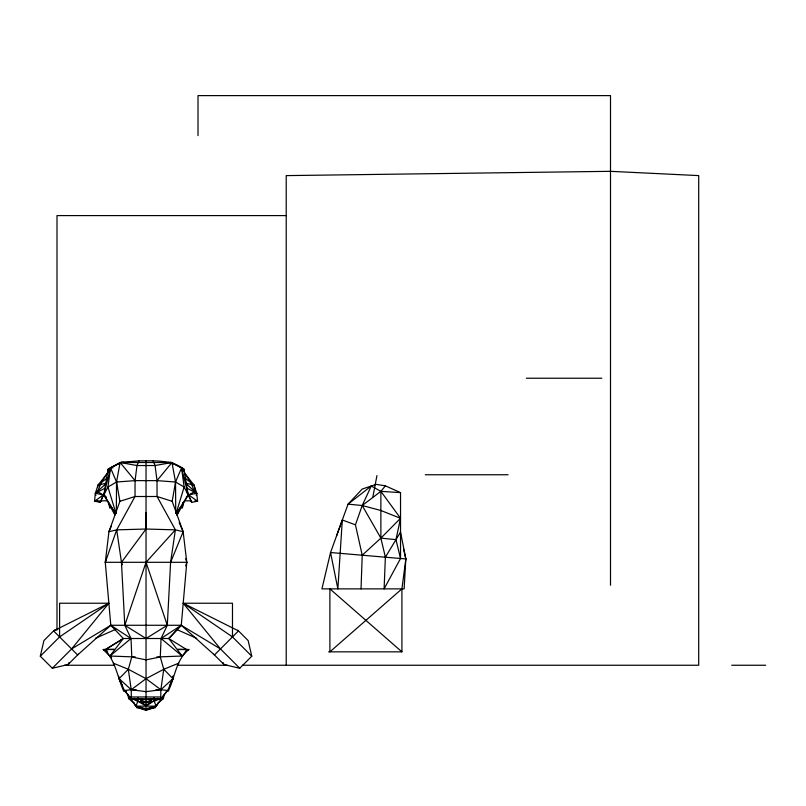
<?xml version="1.0" encoding="UTF-8"?>
<svg xmlns="http://www.w3.org/2000/svg" width="806" height="806" viewBox="0 0 806 806"><rect width="100%" height="100%" fill="white"/><g stroke="black" fill="none" stroke-linecap="round" stroke-linejoin="round"><path stroke-width="1.21" d="M111.651 657.736L103.228 649.535L104.76 650.009C115.5 660.89 117.424 677.04 123.509 690.561L124.95 690.782L129.978 697.825L137.826 701.26L146.037 706.026M118.764 676.234L119.127 678.672L124.426 690.49L131.348 698.832L146.037 699.618L146.037 699.044M139.599 708.172L146.037 710.388L146.037 512.576M177.088 515.074L188.191 494.793L183.97 469.122C170.892 459.511 154.349 460.931 138.954 460.861L136.99 465.536L135.065 480.638L135.015 496.506L116.699 529.864L105.284 562.306L110.795 625.275L123.298 638.503L168.786 638.503L187.314 650.009L188.846 649.535C176.202 659.368 175.033 676.838 168.565 690.561L166.57 691.629M116.336 513.372L116.538 482.008L120.114 462.503L171.97 462.503L181.562 467.843L188.191 494.793L176.403 513.573M172.968 676.163L172.947 678.672L167.648 690.49L160.737 698.832L146.037 699.618M183.939 471.621L183.97 469.122L170.751 462.332L168.273 462.332M361.038 588.874L362.216 555.223L355.446 524.817L362.216 505.513L371.284 486.008L380.875 491.348L400.532 518.298L395.958 539.647L400.532 558.487L384.109 588.874L385.379 557.198L380.875 538.126L380.875 491.348L385.379 485.837L400.532 492.627L400.532 558.487M130.582 696.817L131.348 698.832L160.737 698.832L160.857 689.735L163.759 669.272L160.293 656.981L161.059 638.503L167.295 625.275L170.61 562.306L175.386 529.864L157.059 496.506L157.009 480.638L155.084 465.536L153.12 460.861M180.101 507.82L182.398 507.669L182.63 503.216M342.308 520.001L337.865 588.874L330.541 552.523L342.308 520.001L355.446 524.817M385.379 557.198L400.532 532.061L405.841 558.941L404.118 588.874L321.937 588.874L330.541 552.523L405.841 558.941L401.912 588.874L401.912 651.842L328.647 651.842M181.521 506.067L182.398 507.669L182.7 502.884M138.108 697.825L137.826 701.26L135.972 706.137L137.03 707.708L146.037 709.502L155.044 707.708L158.48 702.62L163.346 698.681L164.212 695.115M131.348 698.832L131.227 689.735L128.315 669.272L131.781 656.981L131.025 638.503L124.789 625.275L121.464 562.306L116.699 529.864L108.931 531.718L105.284 562.306L186.791 562.306L181.279 625.275L168.786 638.503L182.126 656.034L187.314 650.009L185.279 651.409M175.738 513.372L175.537 482.008L171.97 462.503L155.084 465.536L136.99 465.536L120.114 462.503L110.523 467.843L107.954 487.005L103.883 494.793L114.996 515.074M173.32 676.234L172.947 678.672L169.774 685.281M115.681 513.573L103.883 494.793L108.105 469.122L121.333 462.332L138.954 460.861M185.692 565.862L186.791 562.306L183.143 531.718L172.172 501.312L175.537 482.008L181.562 467.843L184.131 487.005L188.191 494.793L187.204 492.688M182.398 507.669L183.315 502.884M372.886 496.849L376.946 475.58M97.526 487.539L98.04 485.131L107.47 473.132L101.193 482.663L97.768 491.076L97.929 491.912L105.344 496.204M78.333 654.25L67.986 664.607L52.319 668.245L40.3 656.215L43.937 640.558L54.294 630.201L57.8 629.264M196.19 495.438L196.724 493.242L194.034 485.131L184.614 473.132L185.461 475.449M103.883 494.793L110.523 467.843L112.971 467.843M137.866 698.137L140.979 699.769L140.556 701.452L146.037 705.482L151.528 701.452L154.248 701.26L162.107 697.825L167.134 690.782L168.565 690.561L166.358 691.457M176.111 513.422L184.131 487.005L175.537 482.008L157.009 480.638L135.065 480.638L116.538 482.008L107.954 487.005L115.973 513.422M105.284 562.306L106.009 559.918M107.017 478.119L98.04 485.131L95.35 493.242L94.524 501.241L100.357 502.289L103.41 494.924L95.35 493.242L95.884 495.438M146.037 562.306L124.789 625.275L146.037 638.503L167.295 625.275L146.037 562.306L175.386 529.864L183.143 531.718L170.61 562.306M110.523 467.843L116.538 482.008L119.903 501.312L108.931 531.718L111.399 526.016M336.475 536.081L348.061 504.143L362.216 489.041L376.19 484.366L385.379 485.837M153.855 707.013L153.553 707.799L146.037 710.388M176.957 515.044L179.667 508.445M111.974 507.82L109.676 507.669L110.553 506.067M67.986 664.607L69.165 662.461M155.044 707.708L158.48 702.62M135.348 656.981L109.959 656.034L123.298 638.503L104.76 650.009L107.813 652.114M52.319 668.245L71.613 648.941L108.87 603.231L59.594 603.231L59.594 636.921L40.3 656.215M157.009 480.638L171.97 462.503M168.756 638.503L181.279 625.275L220.461 648.941L239.755 668.245L251.774 656.215L248.137 640.558L237.79 630.201M122.3 685.281L119.127 678.672L128.315 669.272L146.037 678.672L160.857 689.735L167.648 690.49M362.216 555.223L380.875 538.126L400.532 518.298L380.875 510.5L362.216 505.513L348.061 504.143L371.284 486.008M119.127 678.672L131.227 689.735L146.037 691.659L160.857 689.735L172.947 678.672L163.759 669.272L146.037 678.672L131.227 689.735L124.426 690.49L126.27 691.417M105.818 483.862L95.35 493.242L105.203 488.134M401.912 588.874L329.896 651.842L329.896 588.874L401.912 651.842M109.959 656.034L131.025 638.503L110.795 625.275L71.613 648.941M157.936 698.268L146.037 706.137M137.03 707.708L133.595 702.62L128.728 698.681L129.978 697.825L135.972 706.137L146.037 708.716L156.112 706.137L162.107 697.825L163.346 698.681M59.594 636.921L108.87 603.231L53.579 630.907L77.628 654.956L110.795 625.275L181.279 625.275L214.446 654.956L238.495 630.907L183.214 603.231L232.481 603.231L232.481 636.921L251.774 656.215M181.279 625.275L161.059 638.503L182.126 656.034L156.727 656.981M123.328 638.503L104.76 650.009L107.258 650.009M186.377 496.879L188.513 495.66L187.345 492.94M154.208 698.137L146.037 702.62L137.826 701.26L134.149 698.268M186.629 496.698L188.513 495.66L191.727 502.289L197.561 501.241L196.724 493.242L185.37 483.066L194.034 485.131L195.062 489.947M95.37 638.372L115.742 629.305M163.759 669.272L178.741 663.177M195.838 493.554L196.724 493.242L186.871 488.134M119.903 501.312L135.015 496.506L157.059 496.506L172.172 501.312M150.51 708.071L146.037 709.471L141.574 708.071M98.04 485.131L105.626 483.328M196.724 493.242L188.664 494.924L191.727 502.289M160.293 656.981L146.037 659.862L131.781 656.981M97.224 500.939L94.524 501.241L103.41 494.924L100.357 502.289L97.224 500.939L107.279 500.758M116.699 529.864L146.037 529.018L175.386 529.864M114.22 649.253L103.228 649.535L114.563 649.535M286.221 215.595L56.994 215.595L56.994 630.07M526.348 378.226L601.82 378.226M123.802 462.332L121.333 462.332L108.105 469.122L108.155 472.87M425.316 474.754L508.082 474.754M177.522 649.535L188.846 649.535L177.854 649.253M64.51 665.242L114.613 665.242M177.249 665.242L227.352 665.242M242.384 665.242L698.711 665.242L698.711 175.607L610.505 171.325L286.221 175.607L286.221 665.242M731.697 665.242L765.7 665.242M131.227 689.735L136.164 689.735M155.921 689.735L160.857 689.735M131.499 696.968L160.575 696.968M184.796 500.758L191.082 500.879M400.532 492.627L380.875 491.348L362.216 505.513L380.875 538.126L395.958 539.647M194.851 500.939L197.561 501.241L188.664 494.924L194.155 491.912L194.306 491.076L190.881 482.663L184.614 473.132M126.512 692.163L123.509 690.561L125.796 690.994M213.741 654.25L224.098 664.607L239.755 668.245M123.509 690.561L125.726 691.457M113.334 663.177L128.315 669.272M177.471 629.808L196.704 638.372M106.382 497.211L103.561 495.66L105.707 496.879M140.979 699.769L146.037 702.62L151.528 701.452L151.095 699.769M232.481 636.921L183.214 603.231L220.461 648.941M185.058 478.119L194.034 485.131M120.114 462.503L135.065 480.638M133.595 702.62L135.972 706.137L156.112 706.137L154.248 701.26L153.966 697.825M222.919 662.461L224.098 664.607M179.194 522.6L183.143 531.718M112.86 509.543L114.674 513.946M122.371 564.633L121.464 562.306L146.037 529.018L146.037 460.861L146.037 461.606M138.219 707.013L138.521 707.799M185.702 558.729L186.791 562.306M127.57 693.916L128.728 698.681M403.514 548.946L405.841 558.941M108.76 502.884L109.676 507.669L109.505 504.334M109.525 505.281L109.676 507.669M610.505 585.237L610.505 95.612L198.014 95.612L198.014 135.599"/></g></svg>
